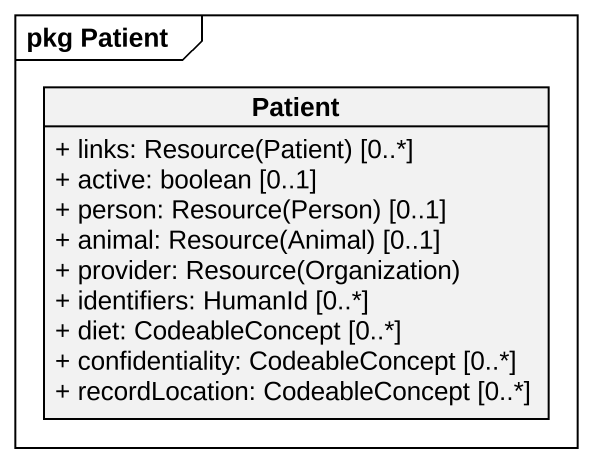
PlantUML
@startuml
mainframe pkg Patient
hide circle
hide empty members
skinparam classAttributeIconSize 0
class Patient {
  {field} + links: Resource(Patient) [0..*]
  + active: boolean [0..1]
  {field} + person: Resource(Person) [0..1]
  {field} + animal: Resource(Animal) [0..1]
  {field} + provider: Resource(Organization)
  + identifiers: HumanId [0..*]
  + diet: CodeableConcept [0..*]
  + confidentiality: CodeableConcept [0..*]
  + recordLocation: CodeableConcept [0..*]
}
@enduml
